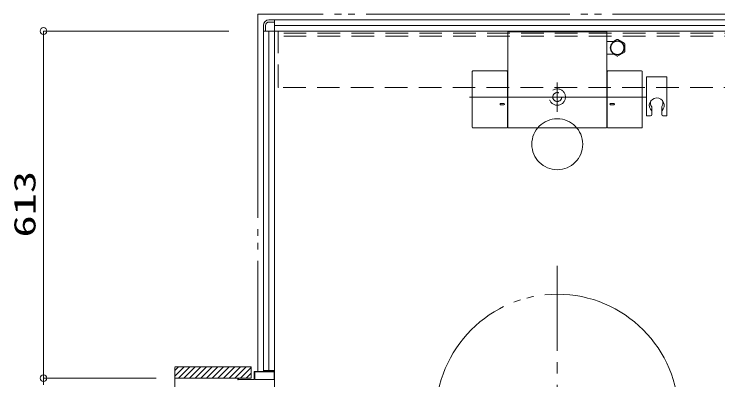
# Model space of a CAD drawing. Units: millimetres on the paper. Extents: x -305 to 305, y -152 to 152.
# Drawn here: x -165.5 to -103.2, y 49.2 to 81.6 of the extents above; entities that cross this region are included whole.
import ezdxf
from ezdxf.enums import TextEntityAlignment as Align

# ---------------------------------------------------------------- set-up
doc = ezdxf.new("R2010")
doc.units = ezdxf.units.MM
for name, pattern in [('DASHED2', [3, 2, -1]), ('LONG_CHAIN', [21, 18, -1, 1, -1]), ('LONG_DOUBLE_CHAIN', [21.8, 18, -1, 0.6, -0.6, 0.6, -1])]:
    doc.linetypes.add(name, pattern=pattern)
doc.layers.add('0-0_0', color=7, linetype='Continuous', lineweight=9)
doc.layers.add('0-1_VIEW0001', color=7, linetype='Continuous', lineweight=9)
doc.styles.add('ＭＳ ゴシック', font='')
doc.styles.get('ＭＳ ゴシック').set_extended_font_data('MS Gothic')

# ---------------------------------------------------------------- blocks, each defined once
blk = doc.blocks.new('_ORIGIN')
at = {"layer": '0-0_0'}
blk.add_line((0, 0), (-1, 0), dxfattribs=at)
blk.add_circle((0, 0), 0.5, dxfattribs=at)

msp = doc.modelspace()

# ---------------------------------------------------------------- linework, layer by layer
at = {"layer": '0-0_0'}
for p, q in [((-146.475, 80.074), (-162.881, 80.074)), ((-162.881, 79.474), (-162.881, 50.004)), ((-152.923, 49.404), (-162.881, 49.404)), ((-152.923, 49.404), (-162.881, 49.404))]:
    msp.add_line(p, q, dxfattribs=at)
at = {"layer": '0-1_VIEW0001', "linetype": 'LONG_DOUBLE_CHAIN'}
for p, q in [((-143.934, 81.573), (-143.934, 49.998)), ((-50.934, 81.573), (-143.934, 81.573))]:
    msp.add_line(p, q, dxfattribs=at)
at = {"layer": '0-1_VIEW0001'}
for p, q in [((-142.934, 81.073), (-142.434, 81.073)), ((-142.434, 49.949), (-142.434, 81.073)), ((-142.434, 81.073), (-52.434, 81.073)), ((-142.434, 81.073), (-51.934, 81.073)), ((-143.434, 80.073), (-143.434, 80.573)), ((-143.234, 80.073), (-143.234, 80.573)), ((-142.934, 80.873), (-142.434, 80.873)), ((-142.434, 80.573), (-52.434, 80.573)), ((-143.434, 49.998), (-143.434, 80.073)), ((-143.434, 80.073), (-51.434, 80.073)), ((-143.434, 80.073), (-143.034, 80.073)), ((-142.934, 49.998), (-142.934, 80.073)), ((-121.809, 71.568), (-121.809, 79.97)), ((-121.691, 80.018), (-113.177, 80.018)), ((-113.059, 79.97), (-113.059, 71.568)), ((-113.059, 79.143), (-112.417, 79.143)), ((-112.466, 79.143), (-112.166, 79.317)), ((-112.072, 79.317), (-111.516, 78.995)), ((-111.469, 78.272), (-111.469, 78.914)), ((-112.42, 78.043), (-113.059, 78.043)), ((-112.466, 78.043), (-112.166, 77.87)), ((-112.072, 77.87), (-111.516, 78.191)), ((-124.949, 71.568), (-124.949, 76.498)), ((-124.899, 76.548), (-121.899, 76.548)), ((-121.849, 71.568), (-121.849, 76.498)), ((-113.019, 76.498), (-113.019, 71.568)), ((-112.969, 76.548), (-109.969, 76.548)), ((-109.919, 71.568), (-109.919, 76.498)), ((-122.451, 73.663), (-122.148, 73.663)), ((-122.45, 73.563), (-122.148, 73.563)), ((-112.418, 73.663), (-112.72, 73.663)), ((-112.418, 73.563), (-112.72, 73.563)), ((-121.899, 71.518), (-124.899, 71.518)), ((-113.109, 71.518), (-121.759, 71.518)), ((-109.969, 71.518), (-112.969, 71.518)), ((-151.259, 50.398), (-144.509, 50.398)), ((-151.259, 49.583), (-150.444, 50.398)), ((-151.259, 50.078), (-150.939, 50.398)), ((-151.259, 50.347), (-151.259, 9.748)), ((-150.949, 49.398), (-149.949, 50.398)), ((-150.454, 49.398), (-149.454, 50.398)), ((-149.959, 49.398), (-148.959, 50.398)), ((-149.459, 49.398), (-148.459, 50.398)), ((-148.959, 49.398), (-147.959, 50.398)), ((-148.459, 49.398), (-147.459, 50.398)), ((-147.959, 49.398), (-146.959, 50.398)), ((-147.459, 49.398), (-146.459, 50.398)), ((-146.959, 49.398), (-145.959, 50.398)), ((-146.459, 49.398), (-145.459, 50.398)), ((-145.959, 49.398), (-144.959, 50.398)), ((-145.459, 49.398), (-144.509, 50.348)), ((-144.959, 49.398), (-144.509, 49.848)), ((-144.509, 49.399), (-144.509, 50.398)), ((-144.234, 49.948), (-144.234, 49.313)), ((-144.189, 49.938), (-144.189, 49.313)), ((-142.889, 49.998), (-144.184, 49.998)), ((-142.494, 49.953), (-144.174, 49.953)), ((-143.434, 50.073), (-142.434, 50.073)), ((-142.874, 50.063), (-142.874, 50.013)), ((-142.844, 50.073), (-142.864, 50.073)), ((-142.834, 50.013), (-142.834, 50.063)), ((-142.484, 49.998), (-142.819, 49.998)), ((-142.479, 49.313), (-142.479, 49.938)), ((-142.434, 49.95), (-142.434, 48.524)), ((-151.259, 49.398), (-144.509, 49.398)), ((-145.684, 49.383), (-145.684, 49.263)), ((-145.634, 49.313), (-145.634, 49.383)), ((-144.249, 49.298), (-145.619, 49.298)), ((-144.174, 49.298), (-142.494, 49.298))]:
    msp.add_line(p, q, dxfattribs=at)
at = {"layer": '0-1_VIEW0001', "color": 6, "linetype": 'DASHED2'}
for p, q in [((-142.134, 75.123), (-142.134, 80.073)), ((-52.634, 79.873), (-142.134, 79.873)), ((-52.634, 79.623), (-142.134, 79.623)), ((-52.684, 75.073), (-142.134, 75.073))]:
    msp.add_line(p, q, dxfattribs=at)
at = {"layer": '0-1_VIEW0001', "color": 2}
for p, q in [((-109.534, 76.023), (-109.534, 72.594)), ((-109.534, 76.023), (-109.534, 72.594)), ((-109.534, 76.023), (-107.734, 76.023)), ((-109.534, 75.073), (-109.534, 75.973)), ((-107.734, 76.023), (-107.734, 72.594)), ((-109.072, 73.352), (-109.072, 72.694)), ((-109.072, 73.352), (-109.072, 72.694)), ((-108.197, 73.352), (-108.197, 72.694)), ((-108.197, 73.352), (-108.197, 72.694)), ((-109.534, 72.594), (-109.172, 72.594)), ((-109.534, 72.594), (-109.172, 72.594)), ((-107.734, 72.594), (-108.097, 72.594)), ((-107.734, 72.594), (-108.097, 72.594))]:
    msp.add_line(p, q, dxfattribs=at)
at = {"layer": '0-1_VIEW0001', "linetype": 'LONG_CHAIN'}
for p, q in [((-117.434, 72.938), (-117.434, 75.514)), ((-109.6, 74.243), (-125.195, 74.243)), ((-117.434, 30.823), (-117.434, 59.323))]:
    msp.add_line(p, q, dxfattribs=at)
at = {"layer": '0-1_VIEW0001'}
for points in [[(-121.691, 80.018), (-121.691, 80.02), (-121.759, 80.02)], [(-113.109, 80.02), (-113.177, 80.02), (-113.177, 80.018)]]:
    msp.add_lwpolyline(points, dxfattribs=at)
for radius in [0.625, 0.586]:
    msp.add_circle((-112.119, 78.593), radius, dxfattribs=at)
at = {"layer": '0-1_VIEW0001', "linetype": 'DASHED2'}
for radius in [0.725, 0.395]:
    msp.add_circle((-117.434, 74.243), radius, dxfattribs=at)
at = {"layer": '0-1_VIEW0001', "linetype": 'LONG_DOUBLE_CHAIN'}
msp.add_circle((-117.434, 70.073), 2.25, dxfattribs=at)
at = {"layer": '0-1_VIEW0001'}
for centre, radius, start, end in [((-142.934, 80.573), 0.5, 90, 180), ((-142.934, 80.573), 0.3, 90, 180), ((-113.109, 79.97), 0.05, 0, 90), ((-112.119, 78.593), 0.725, 86.29156, 93.70844), ((-112.119, 78.593), 0.725, 26.29156, 33.70844), ((-112.119, 78.593), 0.725, 266.29156, 273.70844), ((-112.119, 78.593), 0.725, 326.29156, 333.70844), ((-124.899, 76.498), 0.05, 90, 180.00003), ((-121.899, 76.498), 0.05, 0, 90), ((-112.969, 76.498), 0.05, 90, 180), ((-109.969, 76.498), 0.05, 0, 90), ((-122.449, 73.613), 0.05, 88.07467, 270), ((-122.149, 73.613), 0.05, 270, 90), ((-112.719, 73.613), 0.05, 90, 270), ((-112.419, 73.613), 0.05, 270, 91.92533), ((-124.899, 71.568), 0.05, 180.00003, 270), ((-121.899, 71.568), 0.05, 270, 0), ((-121.759, 71.568), 0.05, 180, 270), ((-113.109, 71.568), 0.05, 270, 0), ((-112.969, 71.568), 0.05, 180, 270), ((-109.969, 71.568), 0.05, 270, 0), ((-144.184, 49.948), 0.05, 90, 180), ((-144.174, 49.938), 0.015, 90, 180), ((-142.889, 50.013), 0.015, 270, 0), ((-142.864, 50.063), 0.01, 90, 180), ((-142.844, 50.063), 0.01, 0, 90), ((-142.819, 50.013), 0.015, 180, 270), ((-142.494, 49.938), 0.015, 0, 90), ((-142.484, 49.948), 0.05, 0, 90), ((-145.669, 49.383), 0.015, 90, 180), ((-145.669, 49.263), 0.015, 180, 270), ((-145.649, 49.383), 0.015, 0, 90), ((-145.619, 49.313), 0.015, 180, 270), ((-144.249, 49.313), 0.015, 270, 0), ((-144.174, 49.313), 0.015, 180, 270), ((-142.494, 49.313), 0.015, 270, 0), ((-142.459, 49.273), 0.025, 270, 0)]:
    msp.add_arc(centre, radius, start, end, dxfattribs=at)
at = {"layer": '0-1_VIEW0001', "color": 5}
msp.add_arc((-121.759, 79.97), 0.05, 90, 180, dxfattribs=at)
at = {"layer": '0-1_VIEW0001', "color": 6, "linetype": 'DASHED2'}
msp.add_arc((-142.084, 75.123), 0.05, 180, 270, dxfattribs=at)
at = {"layer": '0-1_VIEW0001', "color": 2}
for centre, radius, start, end in [((-108.634, 73.508), 0.656, 315.31053, 228.17432), ((-108.634, 73.508), 0.656, 315.31053, 228.17432), ((-108.634, 73.721), 0.552, 159.99235, 217.59191), ((-108.634, 73.721), 0.552, 159.99235, 217.59191), ((-108.634, 73.721), 0.552, 325.50881, 20.00932), ((-108.634, 73.721), 0.552, 325.50881, 20.00932), ((-109.172, 72.976), 0.1, 0, 44.68947), ((-109.172, 72.976), 0.1, 0, 44.68947), ((-109.172, 73.352), 0.1, 0, 34.49119), ((-109.172, 73.352), 0.1, 0, 34.49119), ((-108.097, 73.352), 0.1, 145.50881, 180), ((-108.097, 73.352), 0.1, 145.50881, 180), ((-108.097, 72.976), 0.1, 135.31053, 180), ((-108.097, 72.976), 0.1, 135.31053, 180), ((-109.172, 72.694), 0.1, 270, 0), ((-109.172, 72.694), 0.1, 270, 0), ((-108.097, 72.694), 0.1, 180, 270), ((-108.097, 72.694), 0.1, 180, 270)]:
    msp.add_arc(centre, radius, start, end, dxfattribs=at)
at = {"layer": '0-1_VIEW0001', "linetype": 'LONG_DOUBLE_CHAIN'}
msp.add_arc((-117.434, 46.073), 10.75, 0, 180, dxfattribs=at)

# ---------------------------------------------------------------- block references
at = {"layer": '0-0_0', "xscale": 0.6, "yscale": 0.6}
for p, rotation in [((-162.881, 80.074), 90), ((-162.881, 49.404), 270), ((-162.881, 49.404), 90)]:
    msp.add_blockref('_ORIGIN', p, dxfattribs=dict(at, rotation=rotation))

# ---------------------------------------------------------------- texts
at = {"layer": '0-0_0', "style": 'ＭＳ ゴシック', "width": 1.5}
msp.add_text('613', height=1.921, rotation=90, dxfattribs=at).set_placement((-163.011, 61.835), align=Align.BOTTOM_LEFT)

doc.saveas('drawing.dxf')
